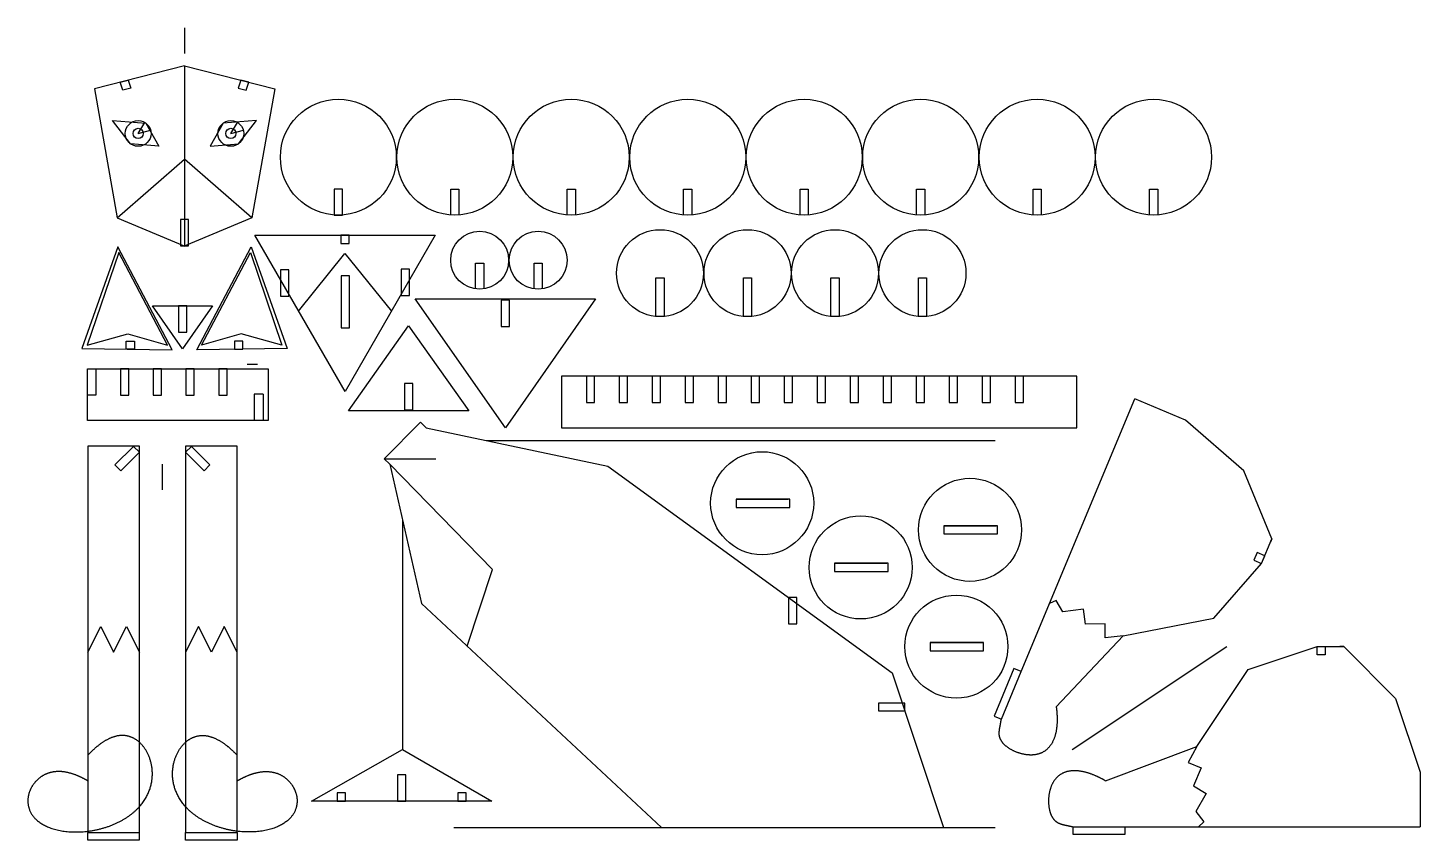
# Model space of a CAD drawing. Header units: millimetres. Extents: x 5 to 545, y 5 to 320.
import ezdxf

# ---------------------------------------------------------------- set-up
doc = ezdxf.new("R2010")
doc.units = ezdxf.units.MM
doc.layers.get('0').update_dxf_attribs({"linetype": 'CONTINUOUS'})

msp = doc.modelspace()

# ---------------------------------------------------------------- linework, layer by layer
for p, q in [((65.45, 320.25), (65.45, 310.25)), ((65.45, 305.43), (30.45, 296.58)), ((65.45, 305.43), (100.45, 296.58)), ((65.45, 305.43), (65.45, 235.59)), ((30.45, 296.58), (39.37, 246.53)), ((100.45, 296.58), (91.52, 246.53)), ((47.46, 279.24), (50.06, 283.51)), ((83.43, 279.24), (86.04, 283.51)), ((47.46, 279.24), (52.3, 280.51)), ((83.43, 279.24), (88.28, 280.51)), ((39.37, 246.53), (65.45, 269.19)), ((91.52, 246.53), (65.45, 269.19)), ((168.75, 247.57), (168.75, 257.57)), ((168.75, 257.57), (171.95, 257.57)), ((171.95, 257.57), (171.95, 247.57)), ((213.95, 247.57), (213.95, 257.57)), ((213.95, 257.57), (217.15, 257.57)), ((217.15, 257.57), (217.15, 247.57)), ((259.15, 247.57), (259.15, 257.57)), ((259.15, 257.57), (262.35, 257.57)), ((262.35, 257.57), (262.35, 247.57)), ((304.35, 247.57), (304.35, 257.57)), ((304.35, 257.57), (307.55, 257.57)), ((307.55, 257.57), (307.55, 247.57)), ((349.55, 247.57), (349.55, 257.57)), ((349.55, 257.57), (352.75, 257.57)), ((352.75, 257.57), (352.75, 247.57)), ((394.75, 247.57), (394.75, 257.57)), ((394.75, 257.57), (397.95, 257.57)), ((397.95, 257.57), (397.95, 247.57)), ((439.95, 247.57), (439.95, 257.57)), ((439.95, 257.57), (443.15, 257.57)), ((443.15, 257.57), (443.15, 247.57)), ((39.37, 246.53), (65.62, 235.43)), ((91.52, 246.53), (65.28, 235.43)), ((109.73, 210.3), (127.71, 232.57)), ((127.71, 232.57), (145.73, 210.27)), ((178.4, 218.86), (178.4, 228.86)), ((178.4, 228.86), (181.6, 228.86)), ((181.6, 228.86), (181.6, 218.86)), ((201.1, 218.86), (201.1, 228.86)), ((201.1, 228.86), (204.3, 228.86)), ((204.3, 228.86), (204.3, 218.86)), ((248.4, 208.2), (248.4, 223.2)), ((248.4, 223.2), (251.6, 223.2)), ((251.6, 223.2), (251.6, 208.2)), ((282.35, 208.2), (282.35, 223.2)), ((282.35, 223.2), (285.55, 223.2)), ((285.55, 223.2), (285.55, 208.2)), ((316.3, 208.2), (316.3, 223.2)), ((316.3, 223.2), (319.5, 223.2)), ((319.5, 223.2), (319.5, 208.2)), ((350.25, 208.2), (350.25, 223.2)), ((350.25, 223.2), (353.45, 223.2)), ((353.45, 223.2), (353.45, 208.2)), ((89.73, 189.69), (93.73, 189.69)), ((27.86, 187.85), (97.86, 187.85)), ((27.86, 167.85), (27.86, 187.85)), ((27.86, 177.65), (27.86, 187.85)), ((27.86, 187.85), (31.06, 187.85)), ((31.06, 187.85), (31.06, 177.65)), ((97.86, 187.85), (97.86, 167.85)), ((31.06, 177.65), (27.86, 177.65)), ((95.93, 178.03), (92.54, 178.05)), ((92.54, 178.05), (92.54, 167.85)), ((95.93, 178.03), (95.93, 167.85)), ((390.15, 70.35), (434.23, 176.15)), ((453.89, 167.96), (434.23, 176.15)), ((97.86, 167.85), (27.86, 167.85)), ((476.58, 148.2), (453.89, 167.96)), ((142.95, 152.93), (157.09, 167.08)), ((157.09, 167.08), (159.21, 164.96)), ((159.21, 164.96), (229.73, 150.07)), ((47.94, 157.85), (27.94, 157.85)), ((27.94, 157.85), (27.94, 7.85)), ((47.94, 7.85), (47.94, 157.85)), ((182.64, 160.01), (380, 160.01)), ((142.95, 152.93), (162.93, 152.93)), ((142.95, 152.93), (145.07, 150.81)), ((56.89, 140.85), (56.89, 150.85)), ((145.07, 150.81), (157.48, 96.79)), ((185.03, 109.99), (145.07, 150.81)), ((229.73, 150.07), (340.05, 69.83)), ((487.43, 121.84), (476.58, 148.2)), ((279.54, 137.27), (299.74, 137.27)), ((150, 129.36), (150, 40)), ((360.19, 126.94), (380.39, 126.94)), ((483.46, 112.31), (487.43, 121.84)), ((487.43, 121.84), (486.87, 120.49)), ((481.74, 116.49), (480.51, 113.54)), ((480.51, 113.54), (483.46, 112.31)), ((484.69, 115.26), (481.74, 116.49)), ((483.46, 112.31), (484.69, 115.26)), ((175.21, 80.22), (185.03, 109.99)), ((317.77, 112.34), (337.97, 112.34)), ((464.94, 91.05), (483.46, 112.31)), ((403.77, 97.85), (401.14, 96.75)), ((406.31, 93.54), (403.77, 97.85)), ((157.48, 96.79), (250.53, 9.81)), ((414.31, 94.54), (406.31, 93.54)), ((415.15, 88.77), (414.31, 94.54)), ((27.94, 77.87), (32.93, 87.83)), ((32.93, 87.83), (37.91, 77.85)), ((37.91, 77.85), (42.93, 87.86)), ((42.93, 87.86), (47.94, 77.83)), ((70.86, 87.86), (65.85, 77.83)), ((75.87, 77.85), (70.86, 87.86)), ((80.86, 87.83), (75.87, 77.85)), ((85.85, 77.87), (80.86, 87.83)), ((422.77, 88.85), (415.15, 88.77)), ((422.69, 83.46), (422.77, 88.85)), ((429.79, 84.17), (464.94, 91.05)), ((354.9, 81.6), (375.1, 81.6)), ((403.76, 56.62), (429.79, 84.17)), ((429.79, 84.17), (422.69, 83.46)), ((410, 40), (470, 80)), ((478.25, 71.08), (505, 80)), ((505, 80), (508.2, 80)), ((505, 76.8), (505, 80)), ((505, 80), (515.32, 80)), ((508.2, 76.8), (505, 76.8)), ((508.2, 80), (508.2, 76.8)), ((515.32, 80), (513.87, 80)), ((515.32, 80), (535.49, 59.84)), ((387.36, 71.47), (379.69, 53.05)), ((382.46, 51.89), (390.15, 70.35)), ((382.46, 51.89), (390.13, 70.31)), ((390.13, 70.31), (387.36, 71.47)), ((458.38, 41.28), (478.25, 71.08)), ((340.05, 69.83), (360.06, 9.81)), ((535.49, 59.84), (545, 31.3)), ((379.69, 53.05), (382.46, 51.89)), ((422.94, 27.85), (458.38, 41.28)), ((458.38, 41.28), (455, 35)), ((455, 35), (460, 33)), ((460, 33), (457, 26)), ((545, 31.3), (545, 10)), ((457, 26), (462, 23)), ((462, 23), (458, 16)), ((458, 16), (461, 12)), ((461, 12), (458.98, 10)), ((27.94, 7.85), (47.94, 7.85)), ((27.94, 7.85), (47.89, 7.85)), ((27.94, 4.85), (27.94, 7.85)), ((47.89, 7.85), (47.89, 4.85)), ((170, 9.81), (380, 9.81)), ((410.38, 10), (430.34, 10)), ((410.38, 10), (430.38, 10)), ((410.38, 7), (410.38, 10)), ((430.34, 7), (410.38, 7)), ((430.34, 10), (430.34, 7)), ((430.38, 10), (545, 10)), ((47.89, 4.85), (27.94, 4.85))]:
    msp.add_line(p, q)
for points in [[(43.55, 299.89), (44.63, 296.88), (41.53, 296.1), (40.45, 299.11)], [(90.45, 299.11), (87.35, 299.89), (86.26, 296.88), (89.37, 296.1)], [(37.45, 284.25), (50.45, 283.25), (55.45, 274.24), (44.45, 275.24)], [(80.45, 283.25), (75.45, 274.24), (86.45, 275.24), (93.45, 284.25)], [(123.55, 247.57), (126.75, 247.57), (126.75, 257.57), (123.55, 257.57)], [(63.85, 235.59), (67.05, 235.59), (67.05, 245.79), (63.85, 245.79)], [(127.74, 179.11), (92.74, 239.73), (162.74, 239.73)], [(129.34, 236.49), (129.34, 239.69), (126.14, 239.69), (126.14, 236.49)], [(60.63, 195.25), (39.57, 235.25), (25.63, 195.7)], [(58.89, 197.04), (39.9, 233), (27.65, 197.04), (43.4, 201.5)], [(70.27, 195.25), (91.33, 235.25), (105.27, 195.7)], [(91, 233), (103.24, 197.04), (87.5, 201.5), (72.01, 197.04)], [(102.74, 226.28), (102.74, 216.08), (105.94, 216.08), (105.94, 226.28)], [(129.44, 223.91), (126.24, 223.91), (126.24, 203.71), (129.44, 203.71)], [(152.74, 226.49), (149.54, 226.49), (149.54, 216.29), (152.74, 216.29)], [(76.37, 212.31), (64.7, 195.65), (53.03, 212.31)], [(63.1, 212.31), (63.1, 202.11), (66.3, 202.11), (66.3, 212.31)], [(190, 165), (155, 215), (225, 215)], [(191.6, 214.54), (188.4, 214.54), (188.4, 204.34), (191.6, 204.34)], [(129.1, 171.49), (152.44, 204.55), (175.77, 171.55)], [(42.83, 195.44), (42.83, 198.64), (46.03, 198.64), (46.03, 195.44)], [(88.06, 198.64), (84.86, 198.64), (84.86, 195.44), (88.06, 195.44)], [(40.58, 177.65), (43.78, 177.65), (43.78, 187.85), (40.58, 187.85)], [(53.3, 177.65), (56.5, 177.65), (56.5, 187.85), (53.3, 187.85)], [(66.02, 177.65), (69.22, 177.65), (69.22, 187.85), (66.02, 187.85)], [(78.74, 177.65), (81.94, 177.65), (81.94, 187.85), (78.74, 187.85)], [(411.8, 185), (211.8, 185), (211.8, 165), (411.8, 165)], [(224.6, 185), (221.4, 185), (221.4, 174.8), (224.6, 174.8)], [(237.4, 174.8), (237.4, 185), (234.2, 185), (234.2, 174.8)], [(250.2, 174.8), (250.2, 185), (247, 185), (247, 174.8)], [(263, 174.8), (263, 185), (259.8, 185), (259.8, 174.8)], [(275.8, 174.8), (275.8, 185), (272.6, 185), (272.6, 174.8)], [(288.6, 174.8), (288.6, 185), (285.4, 185), (285.4, 174.8)], [(301.4, 174.8), (301.4, 185), (298.2, 185), (298.2, 174.8)], [(314.2, 174.8), (314.2, 185), (311, 185), (311, 174.8)], [(327, 174.8), (327, 185), (323.8, 185), (323.8, 174.8)], [(339.8, 174.8), (339.8, 185), (336.6, 185), (336.6, 174.8)], [(352.6, 174.8), (352.6, 185), (349.4, 185), (349.4, 174.8)], [(365.4, 174.8), (365.4, 185), (362.2, 185), (362.2, 174.8)], [(378.2, 174.8), (378.2, 185), (375, 185), (375, 174.8)], [(391, 174.8), (391, 185), (387.8, 185), (387.8, 174.8)], [(150.84, 182.18), (150.84, 171.98), (154.04, 171.98), (154.04, 182.18)], [(47.94, 155.48), (45.68, 157.75), (38.46, 150.53), (40.73, 148.27)], [(65.85, 7.85), (85.85, 7.85), (85.85, 4.85), (65.89, 4.85), (65.89, 7.85), (85.85, 7.85), (85.85, 157.85), (65.85, 157.85)], [(75.32, 150.53), (73.06, 148.27), (65.85, 155.48), (68.11, 157.75)], [(279.54, 137.27), (279.54, 134.07), (300.32, 134.07), (300.32, 137.27)], [(380.98, 123.74), (380.98, 126.94), (360.19, 126.94), (360.19, 123.74)], [(338.55, 109.14), (338.55, 112.34), (317.77, 112.34), (317.77, 109.14)], [(303.03, 88.88), (303.03, 99.08), (299.83, 99.08), (299.83, 88.88)], [(375.56, 81.6), (354.9, 81.6), (354.9, 78.4), (375.56, 78.4)], [(345.01, 58.01), (334.81, 58.01), (334.81, 55.01), (345.01, 55.01)], [(184.7, 20), (114.7, 20), (150, 40)], [(148.1, 30.2), (148.1, 20), (151.3, 20), (151.3, 30.2)], [(124.7, 23.2), (124.7, 20), (127.9, 20), (127.9, 23.2)], [(171.5, 20), (174.7, 20), (174.7, 23.2), (171.5, 23.2)]]:
    msp.add_lwpolyline(points, close=True)
for centre, radius in [((125.15, 270.01), 22.5), ((170.35, 270.01), 22.5), ((215.55, 270.01), 22.5), ((260.75, 270.01), 22.5), ((305.95, 270.01), 22.5), ((351.15, 270.01), 22.5), ((396.35, 270.01), 22.5), ((441.55, 270.01), 22.5), ((47.46, 279.24), 5), ((47.46, 279.24), 2), ((83.43, 279.24), 5), ((83.43, 279.24), 2), ((180, 230), 11.25), ((202.7, 230), 11.25), ((250, 225), 16.88), ((283.95, 225), 16.88), ((317.9, 225), 16.88), ((351.85, 225), 16.88), ((289.64, 135.67), 20), ((370.29, 125.34), 20), ((327.87, 110.74), 20), ((365, 80), 20)]:
    msp.add_circle(centre, radius)
for points in [[(403.76, 56.62), (403.9, 55.63), (404.1, 53.69), (404.21, 50.92), (403.97, 47.52), (402.99, 43.85), (401.31, 40.94), (398.96, 38.9), (396.01, 37.84), (392.66, 37.76), (389.25, 38.52), (386.13, 39.9), (383.67, 41.67), (382.11, 43.61), (381.51, 45.57), (381.63, 47.55), (381.99, 49.2), (382.25, 50.51), (382.39, 51.42), (382.46, 51.89)], [(27.94, 27.85), (26.83, 28.5), (24.66, 29.65), (21.54, 30.95), (17.67, 31.81), (13.34, 31.46), (9.61, 29.77), (6.65, 26.9), (4.74, 23.16), (4.26, 19.01), (5.56, 14.95), (8.82, 11.47), (13.97, 8.99), (20.55, 7.77), (27.94, 7.97), (35.41, 9.62), (42.2, 12.65), (47.67, 16.87), (51.37, 21.98), (53.17, 27.56), (53.19, 33.12), (51.72, 38.17), (49.11, 42.22), (45.71, 44.89), (41.78, 45.93), (37.48, 45.21), (33.8, 43.18), (30.92, 40.84), (28.94, 38.91), (27.94, 37.85)], [(85.85, 27.85), (86.96, 28.5), (89.13, 29.65), (92.25, 30.95), (96.12, 31.81), (100.44, 31.46), (104.17, 29.77), (107.14, 26.9), (109.05, 23.16), (109.53, 19.01), (108.23, 14.95), (104.96, 11.47), (99.82, 8.99), (93.24, 7.77), (85.84, 7.97), (78.38, 9.62), (71.59, 12.65), (66.12, 16.87), (62.42, 21.98), (60.62, 27.56), (60.59, 33.12), (62.07, 38.17), (64.68, 42.22), (68.08, 44.89), (72, 45.93), (76.31, 45.21), (79.99, 43.18), (82.87, 40.84), (84.85, 38.91), (85.85, 37.85)], [(422.94, 27.85), (422.08, 28.36), (420.37, 29.29), (417.86, 30.46), (414.62, 31.54), (410.86, 32.05), (407.52, 31.62), (404.74, 30.23), (402.63, 27.92), (401.26, 24.86), (400.65, 21.41), (400.73, 18), (401.41, 15.05), (402.6, 12.87), (404.19, 11.56), (406.06, 10.91), (407.72, 10.61), (409.03, 10.34), (409.93, 10.12), (410.38, 10)]]:
    msp.add_open_spline(points, degree=5)

doc.saveas('drawing.dxf')
